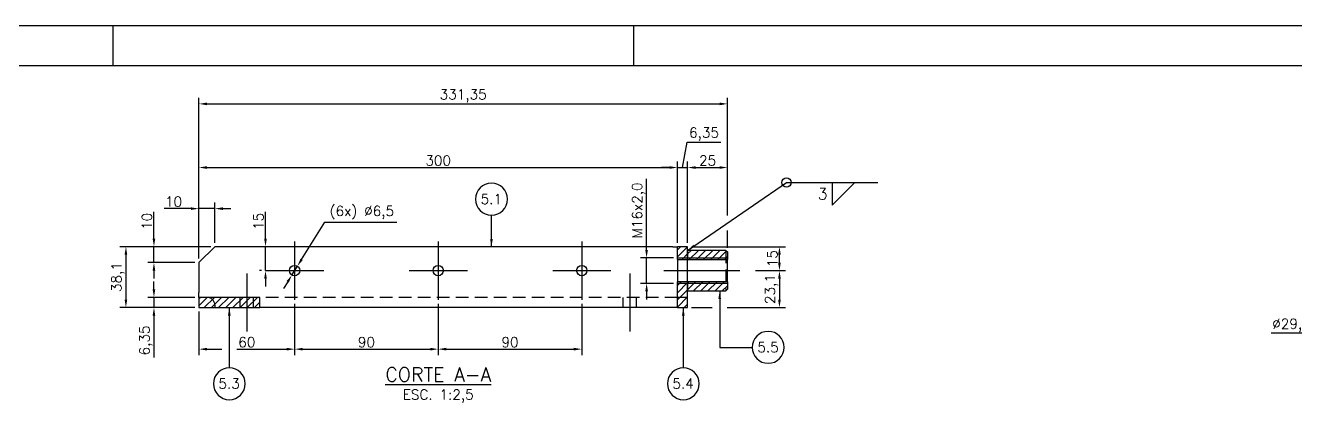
# Model space of a CAD drawing. Header units: metres. Extents: x 0 to 2102, y 0 to 1485.
# Drawn here: x 796 to 1593, y 1249 to 1485 of the extents above; entities that cross this region are included whole.
import ezdxf
from ezdxf.enums import TextEntityAlignment as Align

# ---------------------------------------------------------------- set-up
doc = ezdxf.new("R2010")
doc.units = ezdxf.units.M
doc.header["$LTSCALE"] = 2.5
doc.linetypes.add('CENTER2', pattern=[28.575, 19.05, -3.175, 3.175, -3.175])
doc.linetypes.add('HIDDEN2', pattern=[4.7625, 3.175, -1.5875])
for name, color, linetype in [('FRL2', 2, 'Continuous'), ('FRL6', 6, 'Continuous'), ('FRL7', 7, 'Continuous'), ('FRR120', 5, 'Continuous'), ('FRR140', 5, 'Continuous'), ('FRR175', 1, 'Continuous'), ('FRR80', 3, 'Continuous'), ('GSB', 7, 'Continuous'), ('MR100', 3, 'Continuous'), ('SC1', 7, 'CENTER2'), ('SDM', 7, 'Continuous'), ('SHA', 7, 'Continuous'), ('SL4', 4, 'Continuous'), ('ST1', 7, 'HIDDEN2')]:
    doc.layers.add(name, color=color, linetype=linetype)
doc.styles.add('R100', font='simplex.shx', dxfattribs={"height": 2.5})
doc.styles.add('R120', font='simplex.shx', dxfattribs={"height": 3})
doc.styles.add('R140', font='simplex.shx', dxfattribs={"height": 3.5})
doc.styles.add('R80', font='simplex.shx', dxfattribs={"height": 2})
doc.styles.add('ROMANS', font='ROMANS.SHX')
doc.dimstyles.new('2.5___1-2.5', dxfattribs={"dimscale": 2.5, "dimtxt": 2.5, "dimasz": 2, "dimexe": 1.5, "dimexo": 1, "dimgap": 0.5, "dimtad": 1, "dimzin": 12, "dimtxsty": 'ROMANS', "dimcen": 0, "dimclrd": 256, "dimclre": 256, "dimclrt": 3, "dimazin": 3, "dimtfac": 1, "dimtmove": 0, "dimatfit": 0, "dimfxl": 1, "dimlwd": -1, "dimlwe": -1, "dimarcsym": 0})
doc.dimstyles.new('2.5___1-2.5$3', dxfattribs={"dimscale": 2.5, "dimtxt": 2.5, "dimasz": 2, "dimexe": 1.5, "dimexo": 1, "dimgap": 0.5, "dimtad": 1, "dimtoh": 1, "dimzin": 12, "dimtxsty": 'ROMANS', "dimcen": 0, "dimclrd": 256, "dimclre": 256, "dimclrt": 3, "dimazin": 3, "dimtfac": 1, "dimtmove": 0, "dimatfit": 0, "dimfxl": 1, "dimlwd": -1, "dimlwe": -1, "dimarcsym": 0})
pattern_1 = [(45, (-1273.1638, 541.0428), (-2.245064, 2.245064), [])]

# ---------------------------------------------------------------- blocks, each defined once
blk = doc.blocks.new('A1')
at = {"layer": 'FRL2'}
for p, q in [((340.5, 594), (340.5, 584)), ((471, 594), (471, 584))]:
    blk.add_line(p, q, dxfattribs=at)
at = {"layer": 'FRL6', "linetype": 'Continuous'}
blk.add_line((25, 584), (831, 584), dxfattribs=at)
at = {"layer": 'FRL7', "linetype": 'Continuous'}
blk.add_line((0, 594), (841, 594), dxfattribs=at)
at = {"layer": 'FRR120', "style": 'R120'}
for tag, p in [('FASE_DO_PROJETO', (659, 46.29)), ('ÁREA_E/OU_SUBÁREA', (659, 40.79)), ('TÍTULO_DO_DESENHO', (659, 35.29)), ('SUBTÍTULO_1_DO_DESENHO', (659, 29.79)), ('SUBTÍTULO_2_DO_DESENHO', (659, 24.29))]:
    blk.add_attdef(tag, p, '', height=3, dxfattribs=at)
at = {"layer": 'FRR140', "style": 'R140', "width": 0.91}
for tag, p in [('ESCALA', (671, 14.35)), ('REVISÃO', (823.5, 14.68))]:
    blk.add_attdef(tag, text='', height=3.5, dxfattribs=at).set_placement(p, align=Align.MIDDLE)
for tag, p in [('NÚMERO_DA_CONTRATADA', (687.72, 12.6)), ('NUMERO_VALE', (752.89, 12.6))]:
    blk.add_attdef(tag, p, '', height=3.5, dxfattribs=at)
at = {"layer": 'FRR175', "style": 'R120'}
for tag, p in [('CLASSIFICAÇÃO', (811.83, 67.73)), ('PROJETO', (716.31, 53.59)), ('N_PROJ_SE', (793.5, 53.59)), ('N_CONTRATO', (796.97, 47.3))]:
    blk.add_attdef(tag, text='', height=3, dxfattribs=at).set_placement(p, align=Align.MIDDLE_CENTER)
at = {"layer": 'FRR80', "style": 'R80'}
for tag, p in [('8A_REV', (476, 77.07)), ('EMIS.', (486, 77.07)), ('PROJ.', (585, 77.07)), ('DES.', (597, 77.07)), ('VER.', (609, 77.07)), ('APR.', (621, 77.07)), ('AUT.', (633.01, 77.07)), ('7A_REV', (476, 71.37)), ('EMIS.', (486, 71.37)), ('PROJ.', (585, 71.37)), ('DES.', (597, 71.37)), ('VER.', (609, 71.37)), ('APR.', (621, 71.37)), ('AUT.', (633.01, 71.37)), ('6A_REV', (476, 65.67)), ('EMIS.', (486, 65.67)), ('PROJ.', (585, 65.67)), ('DES.', (597, 65.67)), ('VER.', (609, 65.67)), ('APR.', (621, 65.67)), ('AUT.', (633.01, 65.67)), ('5A_REV', (476, 59.97)), ('EMIS.', (486, 59.97)), ('PROJ.', (585, 59.97)), ('DES.', (597, 59.97)), ('VER.', (609, 59.97)), ('APR.', (621, 59.97)), ('AUT.', (633.01, 59.97)), ('4A_REV', (476, 54.27)), ('EMIS.', (486, 54.27)), ('PROJ.', (585, 54.27)), ('DES.', (597, 54.27)), ('VER.', (609, 54.27)), ('APR.', (621, 54.27)), ('AUT.', (633.01, 54.27)), ('3A_REV', (476, 48.57)), ('EMIS.', (486, 48.57)), ('PROJ.', (585, 48.57)), ('DES.', (597, 48.57)), ('VER.', (609, 48.57)), ('APR.', (621, 48.57)), ('AUT.', (633.01, 48.57)), ('2A_REV', (476, 42.87)), ('EMIS.', (486, 42.87)), ('PROJ.', (585, 42.87)), ('DES.', (597, 42.87)), ('VER.', (609, 42.87)), ('APR.', (621, 42.87)), ('AUT.', (633.01, 42.87)), ('1a_REV', (476, 37.17)), ('EMIS.', (486, 37.17)), ('PROJ.', (585, 37.17)), ('DES.', (597, 37.17)), ('VER.', (609, 37.17)), ('APR.', (621, 37.17)), ('AUT.', (633.01, 37.17))]:
    blk.add_attdef(tag, text='', height=2, dxfattribs=at).set_placement(p, align=Align.MIDDLE)
for p in [(492.61, 76.08), (492.61, 70.38), (492.61, 64.68), (492.61, 58.98), (492.61, 53.28), (492.61, 47.58), (492.61, 41.88), (492.61, 36.18)]:
    blk.add_attdef('DESCRIÇÃO_DA_REVISÃO', p, '', height=2, dxfattribs=at)
at = {"layer": 'FRR80', "style": 'R80', "width": 0.85}
for p in [(648, 77.07), (648, 71.37), (648, 65.67), (648, 59.97), (648, 54.27), (648, 48.57), (648, 42.87), (648, 37.17)]:
    blk.add_attdef('DATA', text='', height=2, dxfattribs=at).set_placement(p, align=Align.MIDDLE)
blk = doc.blocks.new('*D25')
at = {"layer": 'Defpoints', "color": 0, "transparency": 16777216}
for p in [(1654.26, 1331.04), (1631.98, 1311.78)]:
    blk.add_point(p, dxfattribs=at)
at = {"layer": 'SDM', "transparency": 16777216}
for p, q in [((1658.04, 1334.31), (1661.82, 1337.58)), ((1654.26, 1331.04), (1631.98, 1311.78)), ((1628.2, 1308.51), (1609.41, 1292.27)), ((1609.41, 1292.27), (1577.21, 1292.27))]:
    blk.add_line(p, q, dxfattribs=at)
for points in [[(1657.5, 1334.94), (1658.59, 1333.68), (1654.26, 1331.04)], [(1627.66, 1309.14), (1628.75, 1307.88), (1631.98, 1311.78)]]:
    blk.add_solid(points, dxfattribs=at)
at = {"layer": 'SDM', "color": 3, "transparency": 16777216, "insert": (1592.69, 1297.24), "char_height": 6.25, "attachment_point": 5, "style": 'ROMANS'}
blk.add_mtext('∅29,44', dxfattribs=at)
blk = doc.blocks.new('*D27')
at = {"layer": 'Defpoints', "color": 0, "transparency": 16777216}
for p in [(905.19, 1370.29), (915.19, 1346.46), (905.19, 1336.46)]:
    blk.add_point(p, dxfattribs=at)
at = {"layer": 'SDM', "transparency": 16777216}
for p, q in [((900.19, 1370.29), (883.46, 1370.29)), ((905.19, 1338.96), (905.19, 1374.04)), ((915.19, 1370.29), (905.19, 1370.29)), ((915.19, 1348.96), (915.19, 1374.04)), ((920.19, 1370.29), (925.19, 1370.29))]:
    blk.add_line(p, q, dxfattribs=at)
for points in [[(900.19, 1371.12), (900.19, 1369.46), (905.19, 1370.29)], [(920.19, 1371.12), (920.19, 1369.46), (915.19, 1370.29)]]:
    blk.add_solid(points, dxfattribs=at)
at = {"layer": 'SDM', "color": 3, "transparency": 16777216, "insert": (889.33, 1374.66), "char_height": 6.25, "attachment_point": 5, "style": 'ROMANS'}
blk.add_mtext('10', dxfattribs=at)
blk = doc.blocks.new('*D28')
at = {"layer": 'Defpoints', "color": 0, "transparency": 16777216}
for p in [(877.01, 1346.46), (915.19, 1346.46), (905.19, 1336.46)]:
    blk.add_point(p, dxfattribs=at)
at = {"layer": 'SDM', "transparency": 16777216}
for p, q in [((877.01, 1351.46), (877.01, 1368.19)), ((912.69, 1346.46), (873.26, 1346.46)), ((877.01, 1336.46), (877.01, 1346.46)), ((902.69, 1336.46), (873.26, 1336.46)), ((877.01, 1331.46), (877.01, 1326.46))]:
    blk.add_line(p, q, dxfattribs=at)
for points in [[(876.18, 1351.46), (877.84, 1351.46), (877.01, 1346.46)], [(876.18, 1331.46), (877.84, 1331.46), (877.01, 1336.46)]]:
    blk.add_solid(points, dxfattribs=at)
at = {"layer": 'SDM', "color": 3, "transparency": 16777216, "insert": (872.64, 1362.33), "char_height": 6.25, "attachment_point": 5, "rotation": 90, "style": 'ROMANS'}
blk.add_mtext('10', dxfattribs=at)
blk = doc.blocks.new('*D29')
at = {"layer": 'Defpoints', "color": 0, "transparency": 16777216}
for p in [(915.19, 1346.46), (859.44, 1308.36), (905.19, 1308.36)]:
    blk.add_point(p, dxfattribs=at)
at = {"layer": 'SDM', "transparency": 16777216}
for p, q in [((912.69, 1346.46), (855.69, 1346.46)), ((859.44, 1341.46), (859.44, 1313.36)), ((902.69, 1308.36), (855.69, 1308.36))]:
    blk.add_line(p, q, dxfattribs=at)
for points in [[(858.61, 1341.46), (860.27, 1341.46), (859.44, 1346.46)], [(858.61, 1313.36), (860.27, 1313.36), (859.44, 1308.36)]]:
    blk.add_solid(points, dxfattribs=at)
at = {"layer": 'SDM', "color": 3, "transparency": 16777216, "insert": (854.47, 1327.41), "char_height": 6.25, "attachment_point": 5, "rotation": 90, "style": 'ROMANS'}
blk.add_mtext('38,1', dxfattribs=at)
blk = doc.blocks.new('*D30')
at = {"layer": 'Defpoints', "color": 0, "transparency": 16777216}
for p in [(905.19, 1314.71), (877.01, 1308.36), (905.19, 1308.36)]:
    blk.add_point(p, dxfattribs=at)
at = {"layer": 'SDM', "transparency": 16777216}
for p, q in [((877.01, 1319.71), (877.01, 1324.71)), ((902.69, 1314.71), (873.26, 1314.71)), ((877.01, 1314.71), (877.01, 1308.36)), ((902.69, 1308.36), (873.26, 1308.36)), ((877.01, 1303.36), (877.01, 1277.11))]:
    blk.add_line(p, q, dxfattribs=at)
for points in [[(876.18, 1319.71), (877.84, 1319.71), (877.01, 1314.71)], [(876.18, 1303.36), (877.84, 1303.36), (877.01, 1308.36)]]:
    blk.add_solid(points, dxfattribs=at)
at = {"layer": 'SDM', "color": 3, "transparency": 16777216, "insert": (872.04, 1287.74), "char_height": 6.25, "attachment_point": 5, "rotation": 90, "style": 'ROMANS'}
blk.add_mtext('6,35', dxfattribs=at)
blk = doc.blocks.new('*D31')
at = {"layer": 'Defpoints', "color": 0, "transparency": 16777216}
for p in [(1211.54, 1346.46), (1269.07, 1346.46), (1251.54, 1331.46)]:
    blk.add_point(p, dxfattribs=at)
at = {"layer": 'SDM', "transparency": 16777216}
for p, q in [((1214.04, 1346.46), (1272.82, 1346.46)), ((1269.07, 1336.46), (1269.07, 1341.46)), ((1254.04, 1331.46), (1272.82, 1331.46))]:
    blk.add_line(p, q, dxfattribs=at)
for points in [[(1268.24, 1341.46), (1269.9, 1341.46), (1269.07, 1346.46)], [(1268.24, 1336.46), (1269.9, 1336.46), (1269.07, 1331.46)]]:
    blk.add_solid(points, dxfattribs=at)
at = {"layer": 'SDM', "color": 3, "transparency": 16777216, "insert": (1264.7, 1338.96), "char_height": 6.25, "attachment_point": 5, "rotation": 90, "style": 'ROMANS'}
blk.add_mtext('15', dxfattribs=at)
blk = doc.blocks.new('*D32')
at = {"layer": 'Defpoints', "color": 0, "transparency": 16777216}
for p in [(1251.54, 1331.46), (1211.54, 1308.36), (1269.07, 1308.36)]:
    blk.add_point(p, dxfattribs=at)
at = {"layer": 'SDM', "transparency": 16777216}
for p, q in [((1254.04, 1331.46), (1272.82, 1331.46)), ((1269.07, 1326.46), (1269.07, 1313.36)), ((1214.04, 1308.36), (1226.93, 1308.36)), ((1236.3, 1308.36), (1272.82, 1308.36))]:
    blk.add_line(p, q, dxfattribs=at)
for points in [[(1268.24, 1326.46), (1269.9, 1326.46), (1269.07, 1331.46)], [(1268.24, 1313.36), (1269.9, 1313.36), (1269.07, 1308.36)]]:
    blk.add_solid(points, dxfattribs=at)
at = {"layer": 'SDM', "color": 3, "transparency": 16777216, "insert": (1264.1, 1319.91), "char_height": 6.25, "attachment_point": 5, "rotation": 90, "style": 'ROMANS'}
blk.add_mtext('23,1', dxfattribs=at)
blk = doc.blocks.new('*D33')
at = {"layer": 'Defpoints', "color": 0, "transparency": 16777216}
for p in [(1205.19, 1396.02), (1205.19, 1346.46), (905.19, 1336.46)]:
    blk.add_point(p, dxfattribs=at)
at = {"layer": 'SDM', "transparency": 16777216}
for p, q in [((905.19, 1338.96), (905.19, 1399.77)), ((910.19, 1396.02), (1200.19, 1396.02)), ((1205.19, 1348.96), (1205.19, 1399.77))]:
    blk.add_line(p, q, dxfattribs=at)
for points in [[(910.19, 1396.85), (910.19, 1395.19), (905.19, 1396.02)], [(1200.19, 1396.85), (1200.19, 1395.19), (1205.19, 1396.02)]]:
    blk.add_solid(points, dxfattribs=at)
at = {"layer": 'SDM', "color": 3, "transparency": 16777216, "insert": (1055.19, 1400.39), "char_height": 6.25, "attachment_point": 5, "style": 'ROMANS'}
blk.add_mtext('300', dxfattribs=at)
blk = doc.blocks.new('*D34')
at = {"layer": 'Defpoints', "color": 0, "transparency": 16777216}
for p in [(1211.54, 1396.02), (1205.19, 1346.46), (1211.54, 1346.46)]:
    blk.add_point(p, dxfattribs=at)
at = {"layer": 'SDM', "transparency": 16777216}
for p, q in [((1208.36, 1396.02), (1211.17, 1411.97)), ((1211.17, 1411.97), (1232.42, 1411.97)), ((1200.19, 1396.02), (1195.19, 1396.02)), ((1205.19, 1348.96), (1205.19, 1399.77)), ((1205.19, 1396.02), (1211.54, 1396.02)), ((1205.19, 1396.02), (1211.54, 1396.02)), ((1211.54, 1348.96), (1211.54, 1399.77)), ((1216.54, 1396.02), (1221.54, 1396.02))]:
    blk.add_line(p, q, dxfattribs=at)
for points in [[(1200.19, 1396.85), (1200.19, 1395.19), (1205.19, 1396.02)], [(1216.54, 1396.85), (1216.54, 1395.19), (1211.54, 1396.02)]]:
    blk.add_solid(points, dxfattribs=at)
at = {"layer": 'SDM', "color": 3, "transparency": 16777216, "insert": (1221.79, 1416.94), "char_height": 6.25, "attachment_point": 5, "style": 'ROMANS'}
blk.add_mtext('6,35', dxfattribs=at)
blk = doc.blocks.new('*D35')
at = {"layer": 'Defpoints', "color": 0, "transparency": 16777216}
for p in [(1236.54, 1396.02), (1211.54, 1346.46), (1236.54, 1343.16)]:
    blk.add_point(p, dxfattribs=at)
at = {"layer": 'SDM', "transparency": 16777216}
for p, q in [((1211.54, 1348.96), (1211.54, 1399.77)), ((1216.54, 1396.02), (1231.54, 1396.02)), ((1236.54, 1366), (1236.54, 1399.77)), ((1236.54, 1345.66), (1236.54, 1356.63))]:
    blk.add_line(p, q, dxfattribs=at)
for points in [[(1216.54, 1396.85), (1216.54, 1395.19), (1211.54, 1396.02)], [(1231.54, 1396.85), (1231.54, 1395.19), (1236.54, 1396.02)]]:
    blk.add_solid(points, dxfattribs=at)
at = {"layer": 'SDM', "color": 3, "transparency": 16777216, "insert": (1224.04, 1400.39), "char_height": 6.25, "attachment_point": 5, "style": 'ROMANS'}
blk.add_mtext('25', dxfattribs=at)
blk = doc.blocks.new('*D36')
at = {"layer": 'Defpoints', "color": 0, "transparency": 16777216}
for p in [(1236.54, 1435.88), (1236.54, 1343.16), (905.19, 1336.46)]:
    blk.add_point(p, dxfattribs=at)
at = {"layer": 'SDM', "transparency": 16777216}
for p, q in [((905.19, 1338.96), (905.19, 1439.63)), ((910.19, 1435.88), (1231.54, 1435.88)), ((1236.54, 1366), (1236.54, 1439.63)), ((1236.54, 1345.66), (1236.54, 1356.63))]:
    blk.add_line(p, q, dxfattribs=at)
for points in [[(910.19, 1436.71), (910.19, 1435.04), (905.19, 1435.88)], [(1231.54, 1436.71), (1231.54, 1435.04), (1236.54, 1435.88)]]:
    blk.add_solid(points, dxfattribs=at)
at = {"layer": 'SDM', "color": 3, "transparency": 16777216, "insert": (1070.86, 1440.85), "char_height": 6.25, "attachment_point": 5, "style": 'ROMANS'}
blk.add_mtext('331,35', dxfattribs=at)
blk = doc.blocks.new('*D57')
at = {"layer": 'Defpoints', "color": 0, "transparency": 16777216}
for p in [(1185.8, 1339.46), (1205.19, 1339.46), (1205.19, 1323.46)]:
    blk.add_point(p, dxfattribs=at)
at = {"layer": 'SDM', "transparency": 16777216}
for p, q in [((1185.8, 1344.46), (1185.8, 1388.87)), ((1202.69, 1339.46), (1182.05, 1339.46)), ((1185.8, 1323.46), (1185.8, 1339.46)), ((1202.69, 1323.46), (1182.05, 1323.46)), ((1185.8, 1318.46), (1185.8, 1313.46))]:
    blk.add_line(p, q, dxfattribs=at)
for points in [[(1184.97, 1344.46), (1186.64, 1344.46), (1185.8, 1339.46)], [(1184.97, 1318.46), (1186.64, 1318.46), (1185.8, 1323.46)]]:
    blk.add_solid(points, dxfattribs=at)
at = {"layer": 'SDM', "color": 3, "transparency": 16777216, "insert": (1180.83, 1369.17), "char_height": 6.25, "attachment_point": 5, "rotation": 90, "style": 'ROMANS'}
blk.add_mtext('M16x2,0', dxfattribs=at)
blk = doc.blocks.new('CORTE')
at = {"layer": 'GSB', "color": 4, "style": 'R140'}
blk.add_attdef('%%UCORTE', text='', height=3.5, dxfattribs=at).set_placement((-0.25, 2.38), align=Align.MIDDLE_CENTER)
at = {"layer": 'GSB', "color": 3, "style": 'R100'}
blk.add_attdef('ESC.', text='', height=2.5, dxfattribs=at).set_placement((-0.25, -2.62), align=Align.MIDDLE_CENTER)
blk = doc.blocks.new('*D64')
at = {"layer": 'Defpoints', "color": 0, "transparency": 16777216}
for p in [(966.9, 1334.22), (963.47, 1328.7)]:
    blk.add_point(p, dxfattribs=at)
at = {"layer": 'SDM', "transparency": 16777216}
for p, q in [((969.54, 1338.47), (984.02, 1361.78)), ((984.02, 1361.78), (1029.32, 1361.78)), ((963.47, 1328.7), (966.9, 1334.22)), ((960.84, 1324.46), (958.2, 1320.21))]:
    blk.add_line(p, q, dxfattribs=at)
for points in [[(968.83, 1338.91), (970.25, 1338.03), (966.9, 1334.22)], [(960.13, 1324.9), (961.54, 1324.02), (963.47, 1328.7)]]:
    blk.add_solid(points, dxfattribs=at)
at = {"layer": 'SDM', "color": 3, "transparency": 16777216, "insert": (1007.3, 1367.79), "char_height": 6.25, "attachment_point": 5, "style": 'ROMANS'}
blk.add_mtext('(6x) ∅6,5', dxfattribs=at)
blk = doc.blocks.new('*D75')
at = {"layer": 'Defpoints', "color": 0, "transparency": 16777216}
for p in [(905.19, 1308.36), (965.19, 1313.21), (965.19, 1282.3)]:
    blk.add_point(p, dxfattribs=at)
at = {"layer": 'SDM', "transparency": 16777216}
for p, q in [((905.19, 1305.86), (905.19, 1278.55)), ((965.19, 1310.71), (965.19, 1278.55)), ((910.19, 1282.3), (919.55, 1282.3)), ((928.93, 1282.3), (960.19, 1282.3))]:
    blk.add_line(p, q, dxfattribs=at)
for points in [[(910.19, 1283.13), (910.19, 1281.46), (905.19, 1282.3)], [(960.19, 1283.13), (960.19, 1281.46), (965.19, 1282.3)]]:
    blk.add_solid(points, dxfattribs=at)
at = {"layer": 'SDM', "color": 3, "transparency": 16777216, "insert": (935.19, 1286.67), "char_height": 6.25, "attachment_point": 5, "style": 'ROMANS'}
blk.add_mtext('60', dxfattribs=at)
blk = doc.blocks.new('*D76')
at = {"layer": 'Defpoints', "color": 0, "transparency": 16777216}
for p in [(965.19, 1313.21), (1055.19, 1313.21), (1055.19, 1282.3)]:
    blk.add_point(p, dxfattribs=at)
at = {"layer": 'SDM', "transparency": 16777216}
for p, q in [((965.19, 1310.71), (965.19, 1278.55)), ((1055.19, 1310.71), (1055.19, 1278.55)), ((970.19, 1282.3), (1050.19, 1282.3))]:
    blk.add_line(p, q, dxfattribs=at)
for points in [[(970.19, 1283.13), (970.19, 1281.46), (965.19, 1282.3)], [(1050.19, 1283.13), (1050.19, 1281.46), (1055.19, 1282.3)]]:
    blk.add_solid(points, dxfattribs=at)
at = {"layer": 'SDM', "color": 3, "transparency": 16777216, "insert": (1010.19, 1286.67), "char_height": 6.25, "attachment_point": 5, "style": 'ROMANS'}
blk.add_mtext('90', dxfattribs=at)
blk = doc.blocks.new('*D77')
at = {"layer": 'Defpoints', "color": 0, "transparency": 16777216}
for p in [(1055.19, 1313.21), (1145.19, 1313.21), (1145.19, 1282.3)]:
    blk.add_point(p, dxfattribs=at)
at = {"layer": 'SDM', "transparency": 16777216}
for p, q in [((1055.19, 1310.71), (1055.19, 1278.55)), ((1145.19, 1310.71), (1145.19, 1278.55)), ((1060.19, 1282.3), (1140.19, 1282.3))]:
    blk.add_line(p, q, dxfattribs=at)
for points in [[(1060.19, 1283.13), (1060.19, 1281.46), (1055.19, 1282.3)], [(1140.19, 1283.13), (1140.19, 1281.46), (1145.19, 1282.3)]]:
    blk.add_solid(points, dxfattribs=at)
at = {"layer": 'SDM', "color": 3, "transparency": 16777216, "insert": (1100.19, 1286.67), "char_height": 6.25, "attachment_point": 5, "style": 'ROMANS'}
blk.add_mtext('90', dxfattribs=at)
blk = doc.blocks.new('*D78')
at = {"layer": 'Defpoints', "color": 0, "transparency": 16777216}
for p in [(946.94, 1346.46), (946.94, 1346.46), (946.94, 1331.46)]:
    blk.add_point(p, dxfattribs=at)
at = {"layer": 'SDM', "transparency": 16777216}
for p, q in [((946.94, 1351.46), (946.94, 1368.19)), ((944.44, 1346.46), (943.19, 1346.46)), ((946.94, 1331.46), (946.94, 1346.46)), ((944.44, 1331.46), (943.19, 1331.46)), ((946.94, 1326.46), (946.94, 1321.46))]:
    blk.add_line(p, q, dxfattribs=at)
for points in [[(946.11, 1351.46), (947.77, 1351.46), (946.94, 1346.46)], [(946.11, 1326.46), (947.77, 1326.46), (946.94, 1331.46)]]:
    blk.add_solid(points, dxfattribs=at)
at = {"layer": 'SDM', "color": 3, "transparency": 16777216, "insert": (942.56, 1362.33), "char_height": 6.25, "attachment_point": 5, "rotation": 90, "style": 'ROMANS'}
blk.add_mtext('15', dxfattribs=at)
blk = doc.blocks.new('ITEM')
at = {"layer": 'GSB'}
blk.add_circle((0, 0), 4, dxfattribs=at)
blk = doc.blocks.new('SD. FILETE SIMPLES (CONTORNO)  (esq.)')
blk.add_line((0, 0), (20, 0))
blk.add_lwpolyline([(10, 0), (10, -5), (15, 0)])
blk.add_circle((0, 0), 1)
at = {"layer": 'MR100', "style": 'R100'}
blk.add_attdef('FILETE_DE_SOLDA', text='', height=2.5, dxfattribs=at).set_placement((9, -2.5), align=Align.MIDDLE_RIGHT)

msp = doc.modelspace()

# ---------------------------------------------------------------- hatches: boundary and pattern name
at = {"layer": 'SHA'}
h = msp.add_hatch(dxfattribs=at)
h.set_pattern_fill('ANSI31', color=256, style=0)
h.set_pattern_definition(pattern_1)
h.paths.add_polyline_path([(1211.539, 1338.464), (1211.539, 1346.464), (1205.189, 1346.464), (1205.189, 1338.464)], flags=0)
h = msp.add_hatch(dxfattribs=at)
h.set_pattern_fill('ANSI31', color=256, style=0)
h.set_pattern_definition(pattern_1)
h.paths.add_polyline_path([(1235.539, 1344.164), (1211.539, 1344.164), (1211.539, 1338.464), (1236.539, 1338.464), (1236.539, 1343.164)], flags=0)
h = msp.add_hatch(dxfattribs=at)
h.set_pattern_fill('ANSI31', color=256, style=0)
h.set_pattern_definition(pattern_1)
h.paths.add_polyline_path([(1205.189, 1324.464), (1205.189, 1308.364), (1211.539, 1308.364), (1211.539, 1324.464)], flags=0)
h = msp.add_hatch(dxfattribs=at)
h.set_pattern_fill('ANSI31', color=256, style=0)
h.set_pattern_definition(pattern_1)
h.paths.add_polyline_path([(1236.539, 1324.464), (1211.539, 1324.464), (1211.539, 1318.764), (1235.539, 1318.764), (1236.539, 1319.764)], flags=0)
h = msp.add_hatch(dxfattribs=at)
h.set_pattern_fill('ANSI31', color=256, style=0)
h.set_pattern_definition(pattern_1)
h.paths.add_polyline_path([(943.289, 1314.714), (905.189, 1314.714), (905.189, 1308.364), (943.289, 1308.364)], flags=0)

# ---------------------------------------------------------------- linework, layer by layer
at = {"layer": 'SC1'}
for p, q in [((965.189, 1349.714), (965.189, 1313.214)), ((1055.189, 1349.714), (1055.189, 1313.214)), ((1145.189, 1349.714), (1145.189, 1313.214)), ((935.189, 1329.714), (935.189, 1293.364)), ((946.939, 1331.464), (983.439, 1331.464)), ((1036.939, 1331.464), (1073.439, 1331.464)), ((1126.939, 1331.464), (1163.439, 1331.464)), ((1175.189, 1329.714), (1175.189, 1293.364)), ((1196.539, 1331.464), (1251.539, 1331.464))]:
    msp.add_line(p, q, dxfattribs=at)
at = {"layer": 'SDM'}
for p, q in [((1205.189, 1339.464), (1236.539, 1339.464)), ((1236.539, 1323.464), (1205.189, 1323.464))]:
    msp.add_line(p, q, dxfattribs=at)
at = {"layer": 'SL4'}
for p, q in [((915.189, 1346.464), (905.189, 1336.464)), ((1202.189, 1346.464), (915.189, 1346.464)), ((1202.189, 1346.464), (1205.189, 1346.464)), ((1211.539, 1346.464), (1205.189, 1346.464)), ((1205.189, 1338.464), (1205.189, 1346.464)), ((1211.539, 1338.464), (1211.539, 1346.464)), ((1205.189, 1338.464), (1211.539, 1338.464)), ((1205.189, 1338.464), (1205.189, 1324.464)), ((1235.539, 1344.164), (1211.539, 1344.164)), ((1211.539, 1344.164), (1211.539, 1338.464)), ((1211.539, 1338.464), (1236.539, 1338.464)), ((1211.539, 1324.464), (1211.539, 1338.464)), ((1235.539, 1344.164), (1236.539, 1343.164)), ((1236.539, 1343.164), (1236.539, 1338.464)), ((1236.539, 1324.464), (1236.539, 1338.464)), ((905.189, 1336.464), (905.189, 1317.714)), ((1211.539, 1324.464), (1205.189, 1324.464)), ((1205.189, 1308.364), (1205.189, 1324.464)), ((1236.539, 1324.464), (1211.539, 1324.464)), ((1211.539, 1324.464), (1211.539, 1318.764)), ((1211.539, 1308.364), (1211.539, 1324.464)), ((1236.539, 1324.464), (1236.539, 1319.764)), ((905.189, 1314.714), (905.189, 1317.714)), ((905.189, 1314.714), (905.189, 1308.364)), ((943.289, 1314.714), (905.189, 1314.714)), ((943.289, 1308.364), (943.289, 1314.714)), ((1211.539, 1318.764), (1235.539, 1318.764)), ((1236.539, 1319.764), (1235.539, 1318.764)), ((905.189, 1308.364), (943.289, 1308.364)), ((1202.189, 1308.364), (943.289, 1308.364)), ((1205.189, 1308.364), (1202.189, 1308.364)), ((1205.189, 1308.364), (1211.539, 1308.364))]:
    msp.add_line(p, q, dxfattribs=at)
for centre in [(965.189, 1331.464), (1055.189, 1331.464), (1145.189, 1331.464)]:
    msp.add_circle(centre, 3.25, dxfattribs=at)
at = {"layer": 'ST1'}
for p, q in [((1235.539, 1344.164), (1235.539, 1318.764)), ((930.939, 1314.714), (930.939, 1308.364)), ((939.439, 1308.364), (939.439, 1314.714)), ((1205.189, 1314.714), (943.289, 1314.714)), ((1170.939, 1314.714), (1170.939, 1308.364)), ((1179.439, 1308.364), (1179.439, 1314.714)), ((1205.189, 1314.714), (1202.189, 1314.714)), ((1211.539, 1314.714), (1205.189, 1314.714)), ((905.189, 1308.394), (943.289, 1308.394)), ((915.189, 1309.956), (915.189, 1308.364))]:
    msp.add_line(p, q, dxfattribs=at)
msp.add_arc((910.432, 1309.956), 4.757, 0, 90, dxfattribs=at)

# ---------------------------------------------------------------- block references
at = {"xscale": 2.499999999999972, "yscale": 2.499999999999972, "zscale": 2.499999999999972}
msp.add_blockref('A1', (0, 0), dxfattribs=at)
at = {"layer": 'GSB'}
ref = msp.add_blockref('ITEM', (1088.559, 1376.224), dxfattribs=dict(at, xscale=-2.5, yscale=2.5, zscale=2.5, rotation=180))
ref.add_attrib('1', '5.1', dxfattribs={"color": 3, "height": 6.25, "style": 'R100'}).set_placement((1088.475, 1376.278), align=Align.MIDDLE_CENTER)
for name, p, xscale, yscale, zscale, values in [('SD. FILETE SIMPLES (CONTORNO)  (esq.)', (1273.496, 1386.666), 2.857142857142857, 2.857142857142857, 2.857142857142857, {'FILETE_DE_SOLDA': '3'}), ('CORTE', (1055.822, 1260.431), 2.5, 2.5, 2.5, {'%%UCORTE': '%%uCORTE A-A', 'ESC.': 'ESC. 1:2,5'})]:
    msp.add_blockref(name, p, dxfattribs=dict(at, xscale=xscale, yscale=yscale, zscale=zscale)).add_auto_attribs(values)
ref = msp.add_blockref('ITEM', (1262.008, 1283.438), dxfattribs=dict(at, xscale=-2.5, yscale=2.5, zscale=2.5, rotation=180))
ref.add_attrib('1', '5.5', dxfattribs={"color": 3, "height": 6.25, "style": 'R100'}).set_placement((1261.923, 1283.492), align=Align.MIDDLE_CENTER)
ref = msp.add_blockref('ITEM', (924.239, 1260.65), dxfattribs=dict(at, xscale=-2.5, yscale=2.5, zscale=2.5, rotation=180))
ref.add_attrib('1', '5.3', dxfattribs={"color": 3, "height": 6.25, "style": 'R100'}).set_placement((924.154, 1260.703), align=Align.MIDDLE_CENTER)
ref = msp.add_blockref('ITEM', (1208.806, 1260.65), dxfattribs=dict(at, xscale=-2.5, yscale=2.5, zscale=2.5, rotation=180))
ref.add_attrib('1', '5.4', dxfattribs={"color": 3, "height": 6.25, "style": 'R100'}).set_placement((1208.721, 1260.703), align=Align.MIDDLE_CENTER)

# ---------------------------------------------------------------- dimensions: what is measured, and where the dimension line sits
at = {"layer": 'SDM'}
for base, p1, p2, picture, middle in [((1236.539, 1435.876), (905.189, 1336.464), (1236.539, 1343.164), '*D36', (1070.864, 1440.846)), ((1205.189, 1396.02), (905.189, 1336.464), (1205.189, 1346.464), '*D33', (1055.189, 1400.395)), ((905.189, 1370.29), (915.189, 1346.464), (905.189, 1336.464), '*D27', (889.326, 1374.665)), ((965.189, 1282.297), (905.189, 1308.364), (965.189, 1313.214), '*D75', (935.189, 1286.672))]:
    dim = msp.add_linear_dim(base=base, p1=p1, p2=p2, dimstyle='2.5___1-2.5', dxfattribs=at)
    dim.commit()
    dim.dimension.update_dxf_attribs({"geometry": picture, "text_midpoint": middle})
dim = msp.add_linear_dim(base=(1211.539, 1396.02), p1=(1205.189, 1346.464), p2=(1211.539, 1346.464), dimstyle='2.5___1-2.5', override={"dimtmove": 1}, dxfattribs=at)
dim.commit()
dim.dimension.update_dxf_attribs({"geometry": '*D34', "text_midpoint": (1212.418, 1411.968), "dimtype": 160})
for base, p1, p2, picture, middle in [((1236.539, 1396.02), (1211.539, 1346.464), (1236.539, 1343.164), '*D35', (1224.039, 1400.395)), ((1055.189, 1282.297), (965.189, 1313.214), (1055.189, 1313.214), '*D76', (1010.189, 1286.672)), ((1145.189, 1282.297), (1055.189, 1313.214), (1145.189, 1313.214), '*D77', (1100.189, 1286.672))]:
    dim = msp.add_linear_dim(base=base, p1=p1, p2=p2, dimstyle='2.5___1-2.5', override={"dimtmove": 1}, dxfattribs=at)
    dim.commit()
    dim.dimension.update_dxf_attribs({"geometry": picture, "text_midpoint": middle})
dim = msp.add_linear_dim(base=(1185.802, 1339.464), p1=(1205.189, 1323.464), p2=(1205.189, 1339.464), angle=90, text='M<>x2,0', dimstyle='2.5___1-2.5', dxfattribs=at)
dim.commit()
dim.dimension.update_dxf_attribs({"geometry": '*D57', "text_midpoint": (1180.832, 1369.166)})
dim = msp.add_diameter_dim_2p(p1=(963.474, 1328.703), p2=(966.904, 1334.224), text='(6x) <>', dimstyle='2.5___1-2.5$3', dxfattribs=at)
dim.commit()
dim.dimension.update_dxf_attribs({"geometry": '*D64', "text_midpoint": (1007.297, 1361.779), "dimtype": 163})
for base, p1, p2, picture, middle in [((877.01, 1346.464), (905.189, 1336.464), (915.189, 1346.464), '*D28', (872.635, 1362.327)), ((859.44, 1308.364), (915.189, 1346.464), (905.189, 1308.364), '*D29', (854.47, 1327.414)), ((1269.071, 1346.464), (1251.539, 1331.464), (1211.539, 1346.464), '*D31', (1264.696, 1338.964)), ((1269.071, 1308.364), (1251.539, 1331.464), (1211.539, 1308.364), '*D32', (1264.1, 1319.914)), ((877.01, 1308.364), (905.189, 1314.714), (905.189, 1308.364), '*D30', (872.04, 1287.739))]:
    dim = msp.add_linear_dim(base=base, p1=p1, p2=p2, angle=90, dimstyle='2.5___1-2.5', dxfattribs=at)
    dim.commit()
    dim.dimension.update_dxf_attribs({"geometry": picture, "text_midpoint": middle})
dim = msp.add_linear_dim(base=(946.939, 1346.464), p1=(946.939, 1331.464), p2=(946.939, 1346.464), angle=90, dimstyle='2.5___1-2.5', dxfattribs=at)
dim.commit()
dim.dimension.update_dxf_attribs({"geometry": '*D78', "text_midpoint": (946.939, 1362.327), "dimtype": 160})
dim = msp.add_diameter_dim_2p(p1=(1654.258, 1331.042), p2=(1631.984, 1311.784), dimstyle='2.5___1-2.5$3', dxfattribs=at)
dim.commit()
dim.dimension.update_dxf_attribs({"geometry": '*D25', "text_midpoint": (1592.686, 1292.27), "dimtype": 163})

# ---------------------------------------------------------------- leaders
at = {"layer": 'GSB'}
msp.add_leader([(1211.539, 1344.164), (1273.496, 1386.666)], dimstyle='2.5___1-2.5', override={"dimgap": 0.5, "dimtad": 0}, dxfattribs=at)
at = {"layer": 'SDM'}
for points in [[(1088.559, 1346.246), (1088.559, 1366.224)], [(1231.617, 1318.764), (1231.617, 1283.438), (1252.008, 1283.438)], [(924.239, 1308.364), (924.239, 1270.65)], [(1208.806, 1308.364), (1208.806, 1270.65)]]:
    msp.add_leader(points, dimstyle='2.5___1-2.5', override={"dimgap": 0.5, "dimtad": 0}, dxfattribs=at)

doc.saveas('drawing.dxf')
